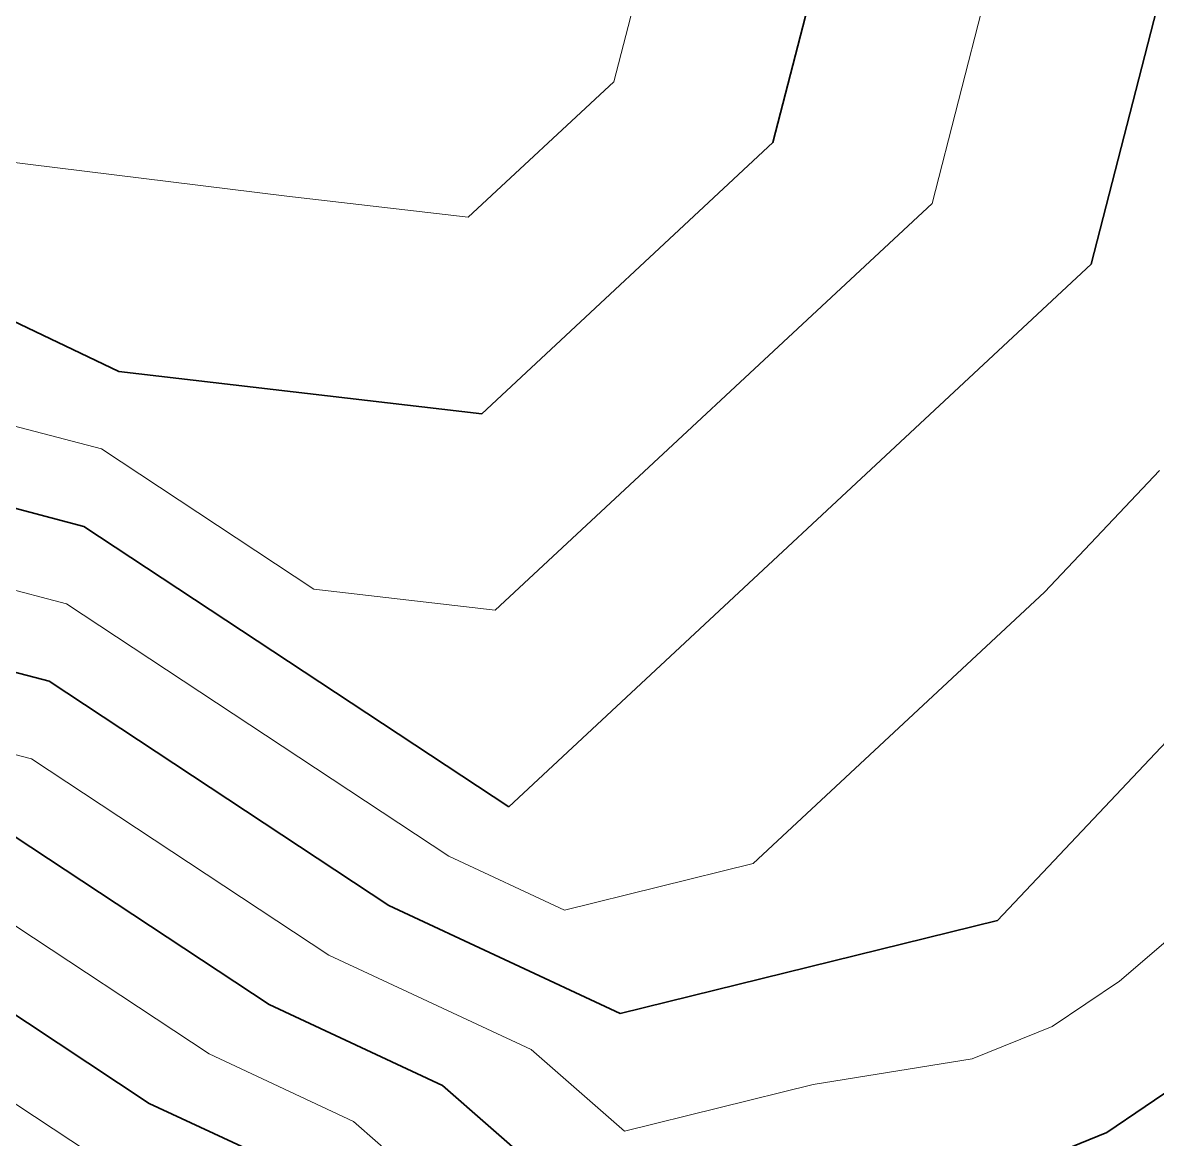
# Model space of a CAD drawing. Header units: millimetres. Extents: x -861324 to 439029, y -308065 to 694685.
# Drawn here: x -151377 to -134683, y 82988 to 99417 of the extents above; entities that cross this region are included whole.
import ezdxf

# ---------------------------------------------------------------- set-up
doc = ezdxf.new("R2010")
doc.units = ezdxf.units.MM
doc.layers.add('C-TOPO-MAJR', color=7, linetype='Continuous', lineweight=35)
doc.layers.add('C-TOPO-MINR', color=7, linetype='Continuous', lineweight=9)

msp = doc.modelspace()

# ---------------------------------------------------------------- linework, layer by layer
at = {"layer": 'C-TOPO-MAJR'}
for p, q in [((-132912, 106545), (-135656, 95863)), ((-138966, 102995), (-140338, 97654)), ((-149962, 94287), (-157617, 97930)), ((-140338, 97654), (-144623, 93663)), ((-135656, 95863), (-144226, 87882)), ((-144623, 93663), (-149962, 94287)), ((-150475, 92007), (-155022, 93190)), ((-150988, 89727), (-160083, 92093)), ((-144226, 87882), (-150475, 92007)), ((-145989, 86427), (-150988, 89727)), ((-133650, 89796), (-137033, 86208)), ((-147752, 84972), (-151501, 87447)), ((-142588, 84839), (-145989, 86427)), ((-137033, 86208), (-142588, 84839)), ((-149515, 83517), (-152014, 85167)), ((-145201, 83781), (-147752, 84972)), ((-133450, 84426), (-135427, 83090)), ((-142460, 81382), (-145201, 83781)), ((-147814, 82723), (-149515, 83517)), ((-135427, 83090), (-137777, 82135))]:
    msp.add_line(p, q, dxfattribs=at)
at = {"layer": 'C-TOPO-MINR'}
for p, q in [((-135939, 104770), (-137997, 96759)), ((-141993, 101220), (-142679, 98549)), ((-142679, 98549), (-144822, 96554)), ((-147491, 96866), (-153173, 97568)), ((-144822, 96554), (-147491, 96866)), ((-137997, 96759), (-144425, 90773)), ((-150218, 93147), (-152492, 93739)), ((-147094, 91085), (-150218, 93147)), ((-134653, 92830), (-136344, 91036)), ((-150731, 90867), (-157553, 92642)), ((-144425, 90773), (-147094, 91085)), ((-136344, 91036), (-140630, 87045)), ((-145108, 87154), (-150731, 90867)), ((-151245, 88587), (-159203, 90657)), ((-146871, 85699), (-151245, 88587)), ((-143407, 86360), (-145108, 87154)), ((-140630, 87045), (-143407, 86360)), ((-133386, 86907), (-135241, 85317)), ((-148633, 84244), (-151758, 86307)), ((-143895, 84310), (-146871, 85699)), ((-135241, 85317), (-136230, 84649)), ((-136230, 84649), (-137405, 84171)), ((-142524, 83110), (-143895, 84310)), ((-146508, 83252), (-148633, 84244)), ((-137405, 84171), (-139747, 83795)), ((-150396, 82789), (-152271, 84027)), ((-139747, 83795), (-142524, 83110)), ((-144224, 81252), (-146508, 83252))]:
    msp.add_line(p, q, dxfattribs=at)

doc.saveas('drawing.dxf')
